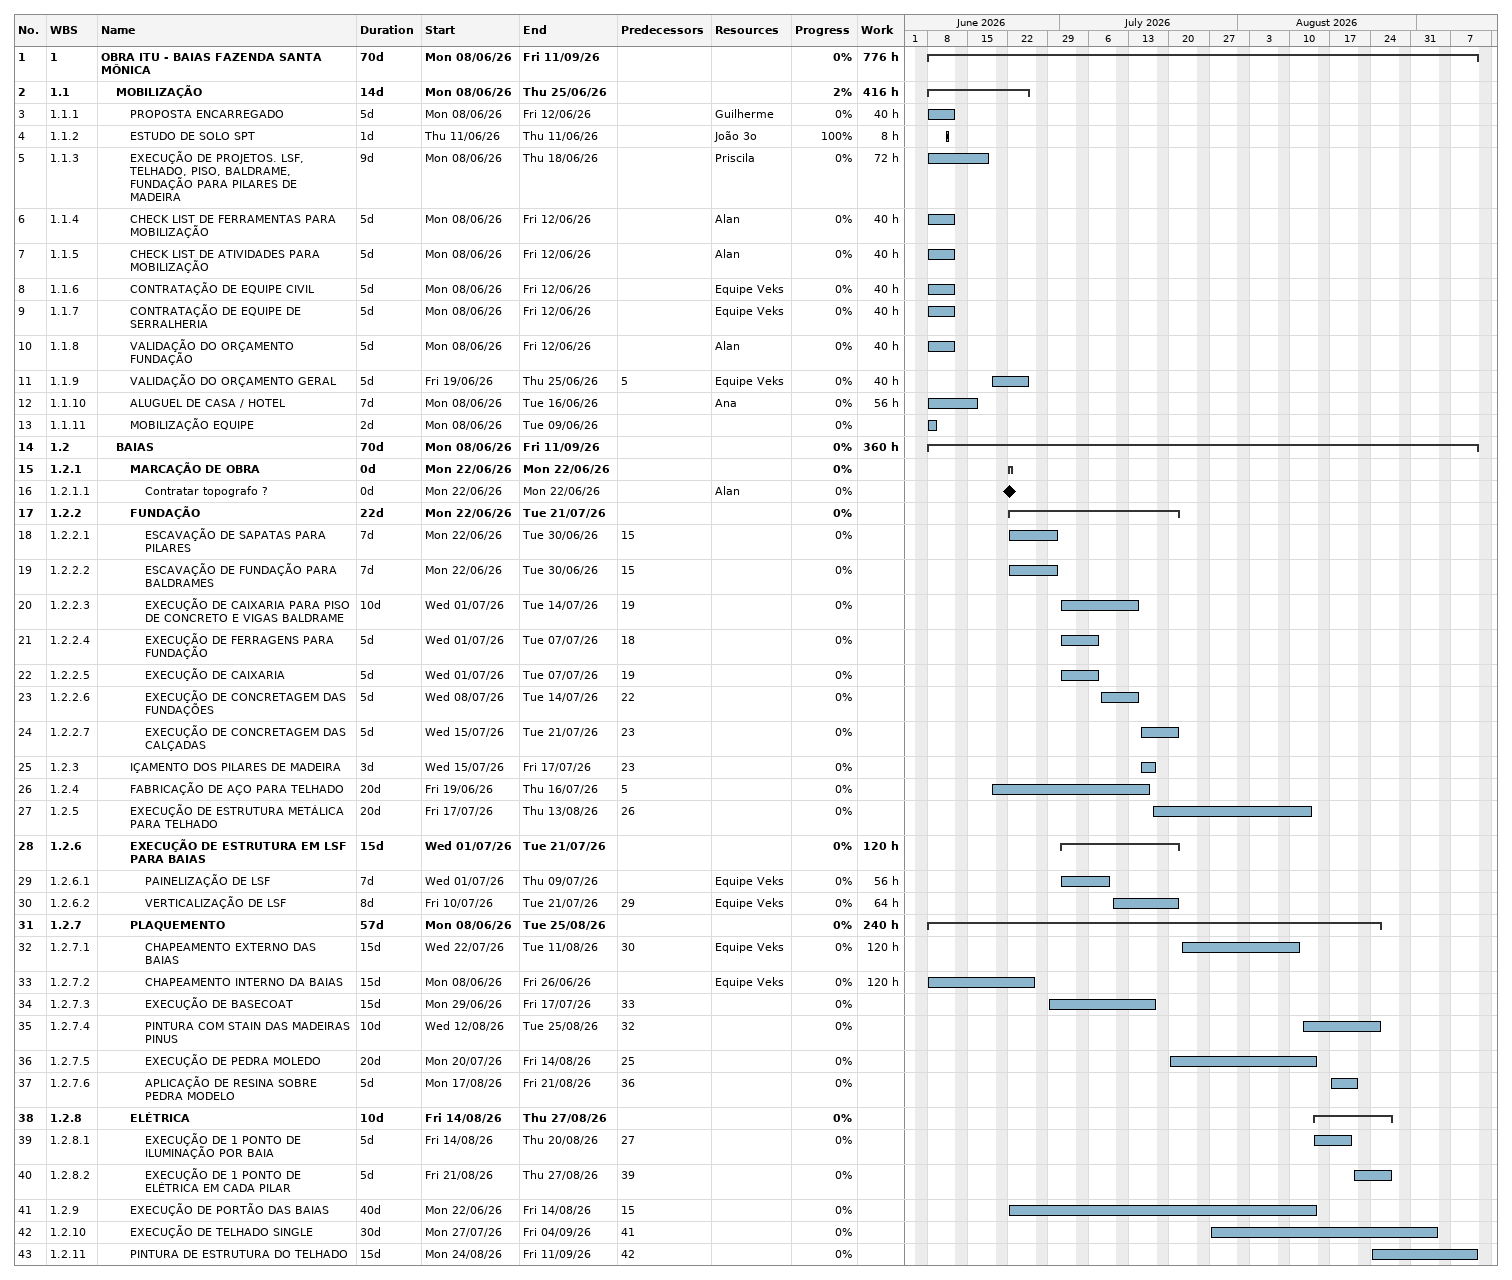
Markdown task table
| ID | WBS | Task | Duration | Start | Finish | Predecessors | Resources | % complete | Work (h) |
|---|---|---|---|---|---|---|---|---|---|
| 1 | 1 | **OBRA ITU - BAIAS FAZENDA SANTA MÔNICA** | 70d | 2026-06-08 | 2026-09-11 |  |  | 0 | 776 |
| 2 | 1.1 | **MOBILIZAÇÃO** | 14d | 2026-06-08 | 2026-06-25 |  |  | 2 | 416 |
| 3 | 1.1.1 | PROPOSTA ENCARREGADO | 5d | 2026-06-08 | 2026-06-12 |  | Guilherme | 0 | 40 |
| 4 | 1.1.2 | ESTUDO DE SOLO SPT | 1d | 2026-06-11 | 2026-06-11 |  | João 3o | 100 | 8 |
| 5 | 1.1.3 | EXECUÇÃO DE PROJETOS. LSF, TELHADO, PISO, BALDRAME, FUNDAÇÃO PARA PILARES DE MADEIRA | 9d | 2026-06-08 | 2026-06-18 |  | Priscila | 0 | 72 |
| 6 | 1.1.4 | CHECK LIST DE FERRAMENTAS PARA MOBILIZAÇÃO | 5d | 2026-06-08 | 2026-06-12 |  | Alan | 0 | 40 |
| 7 | 1.1.5 | CHECK LIST DE ATIVIDADES PARA MOBILIZAÇÃO | 5d | 2026-06-08 | 2026-06-12 |  | Alan | 0 | 40 |
| 8 | 1.1.6 | CONTRATAÇÃO DE EQUIPE CIVIL | 5d | 2026-06-08 | 2026-06-12 |  | Equipe Veks | 0 | 40 |
| 9 | 1.1.7 | CONTRATAÇÃO DE EQUIPE DE SERRALHERIA | 5d | 2026-06-08 | 2026-06-12 |  | Equipe Veks | 0 | 40 |
| 10 | 1.1.8 | VALIDAÇÃO DO ORÇAMENTO FUNDAÇÃO | 5d | 2026-06-08 | 2026-06-12 |  | Alan | 0 | 40 |
| 11 | 1.1.9 | VALIDAÇÃO DO ORÇAMENTO GERAL | 5d | 2026-06-19 | 2026-06-25 | 5 | Equipe Veks | 0 | 40 |
| 12 | 1.1.10 | ALUGUEL DE CASA / HOTEL | 7d | 2026-06-08 | 2026-06-16 |  | Ana | 0 | 56 |
| 13 | 1.1.11 | MOBILIZAÇÃO EQUIPE | 2d | 2026-06-08 | 2026-06-09 |  |  | 0 |  |
| 14 | 1.2 | **BAIAS** | 70d | 2026-06-08 | 2026-09-11 |  |  | 0 | 360 |
| 15 | 1.2.1 | **MARCAÇÃO DE OBRA** | 0d | 2026-06-22 | 2026-06-22 |  |  | 0 |  |
| 16 | 1.2.1.1 | Contratar topografo ? | 0d | 2026-06-22 | 2026-06-22 |  | Alan | 0 |  |
| 17 | 1.2.2 | **FUNDAÇÃO** | 22d | 2026-06-22 | 2026-07-21 |  |  | 0 |  |
| 18 | 1.2.2.1 | ESCAVAÇÃO DE SAPATAS PARA PILARES | 7d | 2026-06-22 | 2026-06-30 | 15 |  | 0 |  |
| 19 | 1.2.2.2 | ESCAVAÇÃO DE FUNDAÇÃO PARA BALDRAMES | 7d | 2026-06-22 | 2026-06-30 | 15 |  | 0 |  |
| 20 | 1.2.2.3 | EXECUÇÃO DE CAIXARIA PARA PISO DE CONCRETO E VIGAS BALDRAME | 10d | 2026-07-01 | 2026-07-14 | 19 |  | 0 |  |
| 21 | 1.2.2.4 | EXECUÇÃO DE FERRAGENS PARA FUNDAÇÃO | 5d | 2026-07-01 | 2026-07-07 | 18 |  | 0 |  |
| 22 | 1.2.2.5 | EXECUÇÃO DE CAIXARIA | 5d | 2026-07-01 | 2026-07-07 | 19 |  | 0 |  |
| 23 | 1.2.2.6 | EXECUÇÃO DE CONCRETAGEM DAS FUNDAÇÕES | 5d | 2026-07-08 | 2026-07-14 | 22 |  | 0 |  |
| 24 | 1.2.2.7 | EXECUÇÃO DE CONCRETAGEM DAS CALÇADAS | 5d | 2026-07-15 | 2026-07-21 | 23 |  | 0 |  |
| 25 | 1.2.3 | IÇAMENTO DOS PILARES DE MADEIRA | 3d | 2026-07-15 | 2026-07-17 | 23 |  | 0 |  |
| 26 | 1.2.4 | FABRICAÇÃO DE AÇO PARA TELHADO | 20d | 2026-06-19 | 2026-07-16 | 5 |  | 0 |  |
| 27 | 1.2.5 | EXECUÇÃO DE ESTRUTURA METÁLICA PARA TELHADO | 20d | 2026-07-17 | 2026-08-13 | 26 |  | 0 |  |
| 28 | 1.2.6 | **EXECUÇÃO DE ESTRUTURA EM LSF PARA BAIAS** | 15d | 2026-07-01 | 2026-07-21 |  |  | 0 | 120 |
| 29 | 1.2.6.1 | PAINELIZAÇÃO DE LSF | 7d | 2026-07-01 | 2026-07-09 |  | Equipe Veks | 0 | 56 |
| 30 | 1.2.6.2 | VERTICALIZAÇÃO DE LSF | 8d | 2026-07-10 | 2026-07-21 | 29 | Equipe Veks | 0 | 64 |
| 31 | 1.2.7 | **PLAQUEMENTO** | 57d | 2026-06-08 | 2026-08-25 |  |  | 0 | 240 |
| 32 | 1.2.7.1 | CHAPEAMENTO EXTERNO DAS BAIAS | 15d | 2026-07-22 | 2026-08-11 | 30 | Equipe Veks | 0 | 120 |
| 33 | 1.2.7.2 | CHAPEAMENTO INTERNO DA BAIAS | 15d | 2026-06-08 | 2026-06-26 |  | Equipe Veks | 0 | 120 |
| 34 | 1.2.7.3 | EXECUÇÃO DE BASECOAT | 15d | 2026-06-29 | 2026-07-17 | 33 |  | 0 |  |
| 35 | 1.2.7.4 | PINTURA COM STAIN DAS MADEIRAS PINUS | 10d | 2026-08-12 | 2026-08-25 | 32 |  | 0 |  |
| 36 | 1.2.7.5 | EXECUÇÃO DE PEDRA MOLEDO | 20d | 2026-07-20 | 2026-08-14 | 25 |  | 0 |  |
| 37 | 1.2.7.6 | APLICAÇÃO DE RESINA SOBRE PEDRA MODELO | 5d | 2026-08-17 | 2026-08-21 | 36 |  | 0 |  |
| 38 | 1.2.8 | **ELÉTRICA** | 10d | 2026-08-14 | 2026-08-27 |  |  | 0 |  |
| 39 | 1.2.8.1 | EXECUÇÃO DE 1 PONTO DE ILUMINAÇÃO POR BAIA | 5d | 2026-08-14 | 2026-08-20 | 27 |  | 0 |  |
| 40 | 1.2.8.2 | EXECUÇÃO DE 1 PONTO DE ELÉTRICA EM CADA PILAR | 5d | 2026-08-21 | 2026-08-27 | 39 |  | 0 |  |
| 41 | 1.2.9 | EXECUÇÃO DE PORTÃO DAS BAIAS | 40d | 2026-06-22 | 2026-08-14 | 15 |  | 0 |  |
| 42 | 1.2.10 | EXECUÇÃO DE TELHADO SINGLE | 30d | 2026-07-27 | 2026-09-04 | 41 |  | 0 |  |
| 43 | 1.2.11 | PINTURA DE ESTRUTURA DO TELHADO | 15d | 2026-08-24 | 2026-09-11 | 42 |  | 0 |  |
